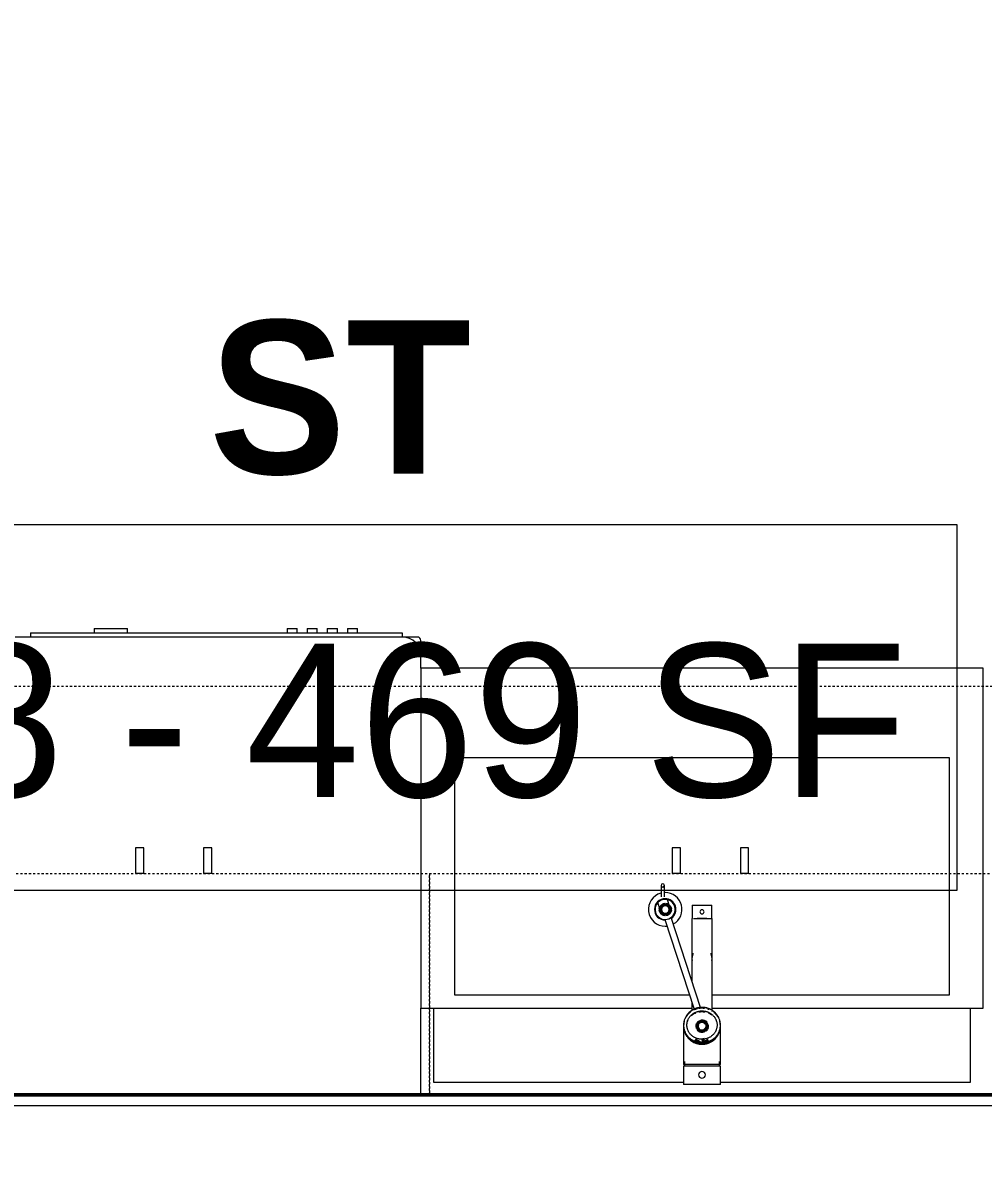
# Model space of a CAD drawing. Header units: inches. Extents: x -4266 to -1814, y 9706 to 12441.
# Drawn here: x -3051.8 to -2995.4, y 11913.5 to 11980.5 of the extents above; entities that cross this region are included whole.
import ezdxf

# ---------------------------------------------------------------- set-up
doc = ezdxf.new("R2010")
doc.units = ezdxf.units.IN
doc.header["$MEASUREMENT"] = 0
doc.linetypes.add('Dash', pattern=[0.25, 0.125, -0.125])
for name, color, linetype, lineweight in [('A-ANNO-DIMS', 211, 'Continuous', 9), ('A-ANNO-DIMS-96', 211, 'Continuous', 9), ('A-AREA-IDEN', 2, 'Continuous', 9), ('A-GENM-2', 7, 'Continuous', 9), ('A-GENM-3', 250, 'Continuous', 50), ('A-WALL-3', 250, 'Continuous', 50), ('A-WALL-4', 10, 'Continuous', 13), ('P-SANR-FIXT-2', 7, 'Continuous', 9), ('Q-CASE-2', 7, 'Continuous', 9), ('Q-CASE-4', 7, 'Dash', 9), ('Q-CASE-HDLN-1', 7, 'Dash', 9), ('Q-SPCQ-2', 7, 'Continuous', 9)]:
    doc.layers.add(name, color=color, linetype=linetype, lineweight=lineweight)
doc.styles.add('Century Gothic', font='ufonts.com_century-gothic.ttf', dxfattribs={"height": 9})
doc.styles.add('Century Gothic_B', font='GOTHICB.TTF', dxfattribs={"height": 9})
doc.dimstyles.new('OD__1_16__Tol__', dxfattribs={"dimscale": 12, "dimtxt": 9.397514, "dimasz": 1, "dimexe": 0.75, "dimexo": 0.5, "dimgap": 0.125, "dimtad": 1, "dimdec": 4, "dimrnd": 0.0625, "dimzin": 3, "dimdsep": 46, "dimlunit": 4, "dimtxsty": 'Century Gothic', "dimblk1": 'OBLIQUE', "dimblk2": 'OBLIQUE', "dimsah": 1, "dimcen": 0.09, "dimdle": 0.75, "dimazin": 0, "dimtfac": 1, "dimtdec": 4, "dimtix": 1, "dimtmove": 0, "dimatfit": 3, "dimfxl": 1, "dimtvp": 1, "dimtfill": 1, "dimfrac": 2, "dimtolj": 1, "dimtzin": 0, "dimarcsym": 2})

# ---------------------------------------------------------------- blocks, each defined once
blk = doc.blocks.new('DIMBLOCK18-FLOOR PLAN - 1ST FLOOR')
at = {"layer": 'A-ANNO-DIMS-96', "lineweight": 50}
for p, q in [((-4038.484, 12087.189), (-4044.484, 12093.189)), ((-4038.484, 12087.189), (-4032.484, 12081.189)), ((-4038.484, 11782.989), (-4044.484, 11788.989)), ((-4038.484, 11782.989), (-4032.484, 11776.989))]:
    blk.add_line(p, q, dxfattribs=at)
at = {"layer": 'A-ANNO-DIMS-96'}
for p, q in [((-2526.324, 12087.189), (-4047.484, 12087.189)), ((-4038.484, 11782.989), (-4038.484, 12087.189)), ((-4038.484, 12087.189), (-2526.324, 12087.189)), ((-3753.324, 11782.989), (-4047.484, 11782.989)), ((-4038.484, 11782.989), (-3753.324, 11782.989))]:
    blk.add_line(p, q, dxfattribs=at)
at = {"layer": 'A-ANNO-DIMS-96', "color": 0, "char_height": 9, "attachment_point": 1, "rotation": 90, "line_spacing_factor": 0.984502, "style": 'Century Gothic', "bg_fill": 3, "box_fill_scale": 1.25, "bg_fill_color": 256, "bg_fill_true_color": 13158600, "bg_fill_transparency": 0}
for s, insert, width in [('25\' - 4 3/16"', (-4051.52, 11900.856), 82.16113), ('304.2', (-4033.753, 11919.352), 37.76906)]:
    blk.add_mtext(s, dxfattribs=dict(at, insert=insert, width=width))
blk = doc.blocks.new('_Oblique')
at = {"color": 0, "linetype": 'ByBlock', "lineweight": -2}
blk.add_line((-0.5, -0.5), (0.5, 0.5), dxfattribs=at)

msp = doc.modelspace()

# ---------------------------------------------------------------- dimensions: what is measured, and where the dimension line sits
at = {"layer": 'A-ANNO-DIMS'}
dim = msp.add_linear_dim(base=(-4038.48434, 12087.1894), p1=(-3747.32374, 11782.9894), p2=(-2520.32374, 12087.1894), angle=90, dimstyle='OD__1_16__Tol__', override={"dimpost": '<>\\X', "dimfxl": 1264.146605}, dxfattribs=at)
dim.commit()
dim.dimension.update_dxf_attribs({"geometry": 'DIMBLOCK18-FLOOR PLAN - 1ST FLOOR', "text_midpoint": (-4038.48434, 11935.0894)})

# ---------------------------------------------------------------- next in the draw order: linework, layer by layer
at = {"layer": 'A-AREA-IDEN', "flags": 128}
msp.add_lwpolyline([(-3072.45167, 11951.10425), (-2996.94615, 11951.10425), (-2996.94615, 11929.60819), (-3072.45167, 11929.60819)], close=True, dxfattribs=at)
at = {"layer": 'A-GENM-2'}
for p, q in [((-3014.29529, 11929.91477), (-3014.29529, 11929.24963)), ((-3014.09844, 11929.24963), (-3014.09844, 11929.91477)), ((-3014.35724, 11928.4854), (-3014.48952, 11928.90455)), ((-3013.94048, 11929.08165), (-3013.80709, 11928.65903)), ((-3012.4682, 11928.75766), (-3012.4682, 11927.97026)), ((-3012.4682, 11928.75766), (-3011.32647, 11928.75766)), ((-3011.32647, 11927.97026), (-3011.32647, 11928.75766)), ((-3014.30533, 11928.50178), (-3014.35724, 11928.4854)), ((-3014.07257, 11927.91416), (-3012.35938, 11922.64152)), ((-3011.97841, 11922.74305), (-3013.69881, 11928.03791)), ((-3012.48788, 11927.97026), (-3012.48788, 11924.30282)), ((-3012.48788, 11927.97026), (-3012.46776, 11927.97026)), ((-3012.39415, 11927.97026), (-3012.31492, 11927.97026)), ((-3012.30229, 11927.97026), (-3012.19261, 11927.97026)), ((-3012.18331, 11927.97026), (-3012.05018, 11927.97026)), ((-3012.05042, 11927.97026), (-3012.18277, 11927.97026)), ((-3012.0452, 11927.97026), (-3011.74947, 11927.97026)), ((-3011.74958, 11927.97026), (-3012.04508, 11927.97026)), ((-3011.74449, 11927.97026), (-3011.61136, 11927.97026)), ((-3011.6119, 11927.97026), (-3011.74425, 11927.97026)), ((-3011.60206, 11927.97026), (-3011.49238, 11927.97026)), ((-3011.47975, 11927.97026), (-3011.40052, 11927.97026)), ((-3011.3859, 11927.97026), (-3011.30678, 11927.97026)), ((-3011.30678, 11922.57091), (-3011.30678, 11927.97026)), ((-3012.48788, 11926.56298), (-3012.48788, 11925.64585)), ((-3011.30678, 11925.64585), (-3011.30678, 11926.56298)), ((-3012.48788, 11923.03702), (-3012.48788, 11922.57091)), ((-3011.27852, 11922.51548), (-3011.31446, 11922.53828)), ((-3012.98001, 11921.67104), (-3012.98001, 11919.40727)), ((-3010.81466, 11919.40727), (-3010.81466, 11921.67104)), ((-3011.89733, 11920.83884), (-3011.93297, 11920.83952)), ((-3010.81466, 11919.40727), (-3012.98001, 11919.40727)), ((-3012.98001, 11919.32911), (-3012.98001, 11918.22616)), ((-3012.98001, 11919.32911), (-3010.81466, 11919.32911)), ((-3012.92096, 11919.56961), (-3012.92096, 11919.32911)), ((-3010.87371, 11919.32911), (-3010.87371, 11919.56961)), ((-3010.81466, 11918.22616), (-3010.81466, 11919.32911)), ((-3010.81466, 11918.22616), (-3012.98001, 11918.22616))]:
    msp.add_line(p, q, dxfattribs=at)
at = {"layer": 'A-GENM-2', "flags": 128}
for points in [[(-3011.89733, 11922.74148), (-3011.94042, 11922.74067), (-3011.98343, 11922.73822), (-3012.02631, 11922.73415), (-3012.06899, 11922.72847), (-3012.1114, 11922.72117), (-3012.15348, 11922.71227), (-3012.19516, 11922.70179), (-3012.23638, 11922.68974), (-3012.27706, 11922.67613), (-3012.31715, 11922.66099), (-3012.35659, 11922.64433), (-3012.39531, 11922.6262), (-3012.43325, 11922.6066), (-3012.47034, 11922.58557), (-3012.50654, 11922.56315), (-3012.54178, 11922.53936), (-3012.57601, 11922.51425), (-3012.60916, 11922.48784), (-3012.6412, 11922.46019), (-3012.67205, 11922.43133), (-3012.70168, 11922.4013), (-3012.73003, 11922.37016), (-3012.75706, 11922.33796), (-3012.78273, 11922.30473), (-3012.80698, 11922.27054), (-3012.82978, 11922.23544), (-3012.85109, 11922.19949), (-3012.87087, 11922.16274), (-3012.88909, 11922.12525), (-3012.90573, 11922.08708), (-3012.92074, 11922.04829), (-3012.9341, 11922.00895), (-3012.94579, 11921.96913), (-3012.9558, 11921.92888), (-3012.96409, 11921.88827), (-3012.97066, 11921.84737), (-3012.9755, 11921.80624), (-3012.9786, 11921.76496), (-3012.97995, 11921.7236), (-3012.98001, 11921.71243)], [(-3012.78316, 11921.71243), (-3012.78246, 11921.74548), (-3012.78036, 11921.77848), (-3012.77687, 11921.81138), (-3012.77199, 11921.84413), (-3012.76573, 11921.87668), (-3012.75809, 11921.90898), (-3012.74909, 11921.94097), (-3012.73874, 11921.97262), (-3012.72705, 11922.00386), (-3012.71404, 11922.03465), (-3012.69973, 11922.06495), (-3012.68414, 11922.0947), (-3012.66729, 11922.12386), (-3012.64922, 11922.15237), (-3012.62993, 11922.1802), (-3012.60947, 11922.2073), (-3012.58786, 11922.23363), (-3012.56514, 11922.25913), (-3012.54134, 11922.28378), (-3012.5165, 11922.30752), (-3012.49065, 11922.33033), (-3012.46384, 11922.35215), (-3012.4361, 11922.37296), (-3012.40749, 11922.39272), (-3012.37805, 11922.41139), (-3012.34782, 11922.42895), (-3012.31685, 11922.44535), (-3012.2852, 11922.46059), (-3012.2529, 11922.47462), (-3012.22003, 11922.48743), (-3012.18662, 11922.49899), (-3012.15273, 11922.50928), (-3012.11843, 11922.51828), (-3012.08376, 11922.52599), (-3012.04878, 11922.53237), (-3012.01355, 11922.53743), (-3011.97814, 11922.54116), (-3011.94258, 11922.54354), (-3011.90696, 11922.54458), (-3011.89733, 11922.54463)], [(-3011.89733, 11922.75372), (-3011.94063, 11922.75286), (-3011.98386, 11922.75026), (-3012.02694, 11922.74594), (-3012.06982, 11922.73989), (-3012.11243, 11922.73214), (-3012.15469, 11922.72269), (-3012.19654, 11922.71156), (-3012.23791, 11922.69876), (-3012.27873, 11922.68432), (-3012.31895, 11922.66826), (-3012.35849, 11922.6506), (-3012.39729, 11922.63137), (-3012.43529, 11922.61061), (-3012.47244, 11922.58835), (-3012.50866, 11922.56462), (-3012.54046, 11922.54191)], [(-3011.89733, 11922.75372), (-3011.94063, 11922.75286), (-3011.98386, 11922.75026), (-3012.02694, 11922.74594), (-3012.06982, 11922.73989), (-3012.11243, 11922.73214), (-3012.15469, 11922.72269), (-3012.19654, 11922.71156), (-3012.23791, 11922.69876), (-3012.27873, 11922.68432), (-3012.31895, 11922.66826), (-3012.35849, 11922.6506), (-3012.39729, 11922.63137), (-3012.43529, 11922.61061), (-3012.47244, 11922.58835), (-3012.50866, 11922.56462)], [(-3011.89733, 11922.75372), (-3011.94063, 11922.75286), (-3011.98386, 11922.75026), (-3012.02694, 11922.74594), (-3012.06982, 11922.73989), (-3012.11243, 11922.73214), (-3012.15469, 11922.72269), (-3012.19654, 11922.71156), (-3012.23791, 11922.69876), (-3012.27873, 11922.68432), (-3012.31895, 11922.66826), (-3012.35849, 11922.6506), (-3012.39729, 11922.63137), (-3012.43529, 11922.61061), (-3012.47244, 11922.58835), (-3012.50866, 11922.56462)], [(-3011.89733, 11922.75372), (-3011.94063, 11922.75286), (-3011.98386, 11922.75026), (-3012.02694, 11922.74594), (-3012.06982, 11922.73989), (-3012.11243, 11922.73214), (-3012.15469, 11922.72269), (-3012.19654, 11922.71156), (-3012.23791, 11922.69876), (-3012.27873, 11922.68432), (-3012.31895, 11922.66826), (-3012.35849, 11922.6506), (-3012.39729, 11922.63137), (-3012.43529, 11922.61061), (-3012.47244, 11922.58835), (-3012.50866, 11922.56462)], [(-3011.89733, 11922.75372), (-3011.94063, 11922.75286), (-3011.98386, 11922.75026), (-3012.02694, 11922.74594), (-3012.06982, 11922.73989), (-3012.11243, 11922.73214), (-3012.15469, 11922.72269), (-3012.19654, 11922.71156), (-3012.23791, 11922.69876), (-3012.27873, 11922.68432), (-3012.31895, 11922.66826), (-3012.35849, 11922.6506), (-3012.39729, 11922.63137), (-3012.43529, 11922.61061), (-3012.47244, 11922.58835), (-3012.50866, 11922.56462)], [(-3011.89733, 11922.75372), (-3011.94063, 11922.75286), (-3011.98386, 11922.75026), (-3012.02694, 11922.74594), (-3012.06982, 11922.73989), (-3012.11243, 11922.73214), (-3012.15469, 11922.72269), (-3012.19654, 11922.71156), (-3012.23791, 11922.69876), (-3012.27873, 11922.68432), (-3012.31895, 11922.66826), (-3012.35849, 11922.6506), (-3012.39729, 11922.63137), (-3012.43529, 11922.61061), (-3012.47244, 11922.58835), (-3012.50866, 11922.56462)], [(-3012.15348, 11922.67089), (-3012.19516, 11922.66041), (-3012.23638, 11922.64835), (-3012.27706, 11922.63474), (-3012.31715, 11922.6196), (-3012.35659, 11922.60295), (-3012.39531, 11922.58481)], [(-3011.89733, 11922.7001), (-3011.94042, 11922.69928), (-3011.98343, 11922.69684), (-3012.02631, 11922.69277), (-3012.06899, 11922.68709), (-3012.1114, 11922.67979)], [(-3010.91286, 11922.1216), (-3010.93166, 11922.16061), (-3010.95201, 11922.19883), (-3010.97387, 11922.23621), (-3010.99721, 11922.27269), (-3011.02199, 11922.3082), (-3011.04817, 11922.3427), (-3011.07571, 11922.37612), (-3011.10456, 11922.40841), (-3011.13468, 11922.43952), (-3011.16603, 11922.4694), (-3011.19854, 11922.49801), (-3011.23216, 11922.52529), (-3011.26686, 11922.55121), (-3011.30256, 11922.57572), (-3011.33921, 11922.59878), (-3011.37676, 11922.62036), (-3011.41514, 11922.64041), (-3011.45429, 11922.65892), (-3011.49415, 11922.67585), (-3011.53465, 11922.69117), (-3011.57573, 11922.70486), (-3011.61733, 11922.71689), (-3011.65938, 11922.72725), (-3011.70181, 11922.73592), (-3011.74455, 11922.74289), (-3011.78753, 11922.74814), (-3011.83069, 11922.75167), (-3011.87396, 11922.75347), (-3011.89733, 11922.75372)], [(-3011.26686, 11922.55121), (-3011.30256, 11922.57572), (-3011.33921, 11922.59878), (-3011.37676, 11922.62036), (-3011.41514, 11922.64041), (-3011.45429, 11922.65892), (-3011.49415, 11922.67585), (-3011.53465, 11922.69117), (-3011.57573, 11922.70486), (-3011.61733, 11922.71689), (-3011.65938, 11922.72725), (-3011.70181, 11922.73592), (-3011.74455, 11922.74289), (-3011.78753, 11922.74814), (-3011.83069, 11922.75167), (-3011.87396, 11922.75347), (-3011.89733, 11922.75372)], [(-3011.26686, 11922.55121), (-3011.30256, 11922.57572), (-3011.33921, 11922.59878), (-3011.37676, 11922.62036), (-3011.41514, 11922.64041), (-3011.45429, 11922.65892), (-3011.49415, 11922.67585), (-3011.53465, 11922.69117), (-3011.57573, 11922.70486), (-3011.61733, 11922.71689), (-3011.65938, 11922.72725), (-3011.70181, 11922.73592), (-3011.74455, 11922.74289), (-3011.78753, 11922.74814), (-3011.83069, 11922.75167), (-3011.87396, 11922.75347), (-3011.89733, 11922.75372)], [(-3011.26686, 11922.55121), (-3011.30256, 11922.57572), (-3011.33921, 11922.59878), (-3011.37676, 11922.62036), (-3011.41514, 11922.64041), (-3011.45429, 11922.65892), (-3011.49415, 11922.67585), (-3011.53465, 11922.69117), (-3011.57573, 11922.70486), (-3011.61733, 11922.71689), (-3011.65938, 11922.72725), (-3011.70181, 11922.73592), (-3011.74455, 11922.74289), (-3011.78753, 11922.74814), (-3011.83069, 11922.75167), (-3011.87396, 11922.75347), (-3011.89733, 11922.75372)], [(-3011.26686, 11922.55121), (-3011.30256, 11922.57572), (-3011.33921, 11922.59878), (-3011.37676, 11922.62036), (-3011.41514, 11922.64041), (-3011.45429, 11922.65892), (-3011.49415, 11922.67585), (-3011.53465, 11922.69117), (-3011.57573, 11922.70486), (-3011.61733, 11922.71689), (-3011.65938, 11922.72725), (-3011.70181, 11922.73592), (-3011.74455, 11922.74289), (-3011.78753, 11922.74814), (-3011.83069, 11922.75167), (-3011.87396, 11922.75347), (-3011.89733, 11922.75372)], [(-3011.26686, 11922.55121), (-3011.30256, 11922.57572), (-3011.33921, 11922.59878), (-3011.37676, 11922.62036), (-3011.41514, 11922.64041), (-3011.45429, 11922.65892), (-3011.49415, 11922.67585), (-3011.53465, 11922.69117), (-3011.57573, 11922.70486), (-3011.61733, 11922.71689), (-3011.65938, 11922.72725), (-3011.70181, 11922.73592), (-3011.74455, 11922.74289), (-3011.78753, 11922.74814), (-3011.83069, 11922.75167), (-3011.87396, 11922.75347), (-3011.89733, 11922.75372)], [(-3010.81466, 11921.71243), (-3010.81553, 11921.7538), (-3010.81816, 11921.79511), (-3010.82253, 11921.83629), (-3010.82863, 11921.87725), (-3010.83646, 11921.91795), (-3010.84601, 11921.9583), (-3010.85725, 11921.99825), (-3010.87016, 11922.03773), (-3010.88473, 11922.07667), (-3010.90093, 11922.11501), (-3010.91872, 11922.15269), (-3010.93809, 11922.18965), (-3010.95899, 11922.22582), (-3010.98139, 11922.26116), (-3011.00525, 11922.2956), (-3011.03054, 11922.32909), (-3011.05721, 11922.36157), (-3011.08521, 11922.39301), (-3011.1145, 11922.42334), (-3011.14503, 11922.45251), (-3011.17675, 11922.4805), (-3011.2096, 11922.50725), (-3011.24355, 11922.53271), (-3011.27852, 11922.55686), (-3011.31446, 11922.57966), (-3011.35132, 11922.60106), (-3011.38904, 11922.62105), (-3011.42755, 11922.63958), (-3011.4668, 11922.65664), (-3011.50672, 11922.67219), (-3011.54726, 11922.68621), (-3011.58833, 11922.69869), (-3011.62989, 11922.7096), (-3011.67187, 11922.71893), (-3011.7142, 11922.72666), (-3011.75682, 11922.73278), (-3011.79965, 11922.73728), (-3011.84263, 11922.74017), (-3011.8857, 11922.74142), (-3011.89733, 11922.74148)], [(-3011.75682, 11922.6914), (-3011.79965, 11922.6959), (-3011.84263, 11922.69878), (-3011.8857, 11922.70004), (-3011.89733, 11922.7001)], [(-3011.89733, 11922.54463), (-3011.8617, 11922.54396), (-3011.82612, 11922.54194), (-3011.79066, 11922.53857), (-3011.75537, 11922.53387), (-3011.72032, 11922.52784), (-3011.68556, 11922.52049), (-3011.65115, 11922.51184), (-3011.61715, 11922.50189), (-3011.58361, 11922.49067), (-3011.55058, 11922.4782), (-3011.51813, 11922.4645), (-3011.4863, 11922.44958), (-3011.45514, 11922.43349), (-3011.4247, 11922.41624), (-3011.39504, 11922.39787), (-3011.3662, 11922.3784), (-3011.33823, 11922.35787), (-3011.31116, 11922.33632), (-3011.28505, 11922.31377), (-3011.25993, 11922.29028), (-3011.23585, 11922.26587), (-3011.21283, 11922.24059), (-3011.19092, 11922.21449), (-3011.17014, 11922.18759), (-3011.15054, 11922.15995), (-3011.13213, 11922.13162), (-3011.11495, 11922.10263), (-3011.09902, 11922.07303), (-3011.08436, 11922.04288), (-3011.071, 11922.01222), (-3011.05896, 11921.98109), (-3011.04824, 11921.94955), (-3011.03887, 11921.91765), (-3011.03087, 11921.88543), (-3011.02423, 11921.85294), (-3011.01898, 11921.82024), (-3011.01511, 11921.78737), (-3011.01263, 11921.75439), (-3011.01156, 11921.72135), (-3011.01151, 11921.71243)], [(-3011.50106, 11922.6286), (-3011.50672, 11922.63081), (-3011.54726, 11922.64483)], [(-3010.91286, 11922.1216), (-3010.93166, 11922.16061), (-3010.95201, 11922.19883), (-3010.97387, 11922.23621), (-3010.99721, 11922.27269), (-3011.02199, 11922.3082), (-3011.04817, 11922.3427), (-3011.07571, 11922.37612), (-3011.10456, 11922.40841), (-3011.13468, 11922.43952), (-3011.16603, 11922.4694), (-3011.19854, 11922.49801), (-3011.23216, 11922.52529), (-3011.25441, 11922.54191)], [(-3010.91286, 11922.1216), (-3010.93166, 11922.16061), (-3010.95201, 11922.19883), (-3010.97387, 11922.23621), (-3010.99721, 11922.27269), (-3011.02199, 11922.3082), (-3011.04817, 11922.3427), (-3011.07571, 11922.37612), (-3011.10456, 11922.40841), (-3011.13468, 11922.43952), (-3011.16603, 11922.4694), (-3011.19854, 11922.49801), (-3011.23216, 11922.52529), (-3011.25441, 11922.54191)], [(-3010.91286, 11922.1216), (-3010.93166, 11922.16061), (-3010.95201, 11922.19883), (-3010.97387, 11922.23621), (-3010.99721, 11922.27269), (-3011.02199, 11922.3082), (-3011.04817, 11922.3427), (-3011.07571, 11922.37612), (-3011.10456, 11922.40841), (-3011.13468, 11922.43952), (-3011.16603, 11922.4694), (-3011.19854, 11922.49801), (-3011.23216, 11922.52529), (-3011.25441, 11922.54191)], [(-3010.91286, 11922.1216), (-3010.93166, 11922.16061), (-3010.95201, 11922.19883), (-3010.97387, 11922.23621), (-3010.99721, 11922.27269), (-3011.02199, 11922.3082), (-3011.04817, 11922.3427), (-3011.07571, 11922.37612), (-3011.10456, 11922.40841), (-3011.13468, 11922.43952), (-3011.16603, 11922.4694), (-3011.19854, 11922.49801), (-3011.23216, 11922.52529), (-3011.25441, 11922.54191)], [(-3010.91286, 11922.1216), (-3010.93166, 11922.16061), (-3010.95201, 11922.19883), (-3010.97387, 11922.23621), (-3010.99721, 11922.27269), (-3011.02199, 11922.3082), (-3011.04817, 11922.3427), (-3011.07571, 11922.37612), (-3011.10456, 11922.40841), (-3011.13468, 11922.43952), (-3011.16603, 11922.4694), (-3011.19854, 11922.49801), (-3011.23216, 11922.52529), (-3011.25441, 11922.54191)], [(-3012.9341, 11921.96757), (-3012.94579, 11921.92774), (-3012.9558, 11921.88749), (-3012.96409, 11921.84688), (-3012.97066, 11921.80598), (-3012.9755, 11921.76486), (-3012.9786, 11921.72358), (-3012.97995, 11921.68222), (-3012.98001, 11921.67104)], [(-3012.93456, 11921.98146), (-3012.94614, 11921.93974), (-3012.95605, 11921.89758), (-3012.96426, 11921.85506), (-3012.97076, 11921.81225), (-3012.97555, 11921.76921), (-3012.97861, 11921.72602), (-3012.97995, 11921.68273), (-3012.97955, 11921.63943), (-3012.97742, 11921.59618), (-3012.97356, 11921.55305), (-3012.96798, 11921.5101), (-3012.96069, 11921.46742), (-3012.9517, 11921.42506), (-3012.94102, 11921.38309)], [(-3012.93456, 11921.98146), (-3012.94614, 11921.93974), (-3012.95605, 11921.89758), (-3012.96426, 11921.85506), (-3012.97076, 11921.81225), (-3012.97555, 11921.76921), (-3012.97861, 11921.72602), (-3012.97995, 11921.68273), (-3012.97955, 11921.63943), (-3012.97742, 11921.59618), (-3012.97356, 11921.55305), (-3012.96798, 11921.5101), (-3012.96069, 11921.46742), (-3012.9517, 11921.42506), (-3012.94102, 11921.38309)], [(-3012.93456, 11921.98146), (-3012.94614, 11921.93974), (-3012.95605, 11921.89758), (-3012.96426, 11921.85506), (-3012.97076, 11921.81225), (-3012.97555, 11921.76921), (-3012.97861, 11921.72602), (-3012.97995, 11921.68273), (-3012.97955, 11921.63943), (-3012.97742, 11921.59618), (-3012.97356, 11921.55305), (-3012.96798, 11921.5101), (-3012.96069, 11921.46742), (-3012.9517, 11921.42506), (-3012.94102, 11921.38309)], [(-3012.93456, 11921.98146), (-3012.94614, 11921.93974), (-3012.95605, 11921.89758), (-3012.96426, 11921.85506), (-3012.97076, 11921.81225), (-3012.97555, 11921.76921), (-3012.97861, 11921.72602), (-3012.97995, 11921.68273), (-3012.97955, 11921.63943), (-3012.97742, 11921.59618), (-3012.97356, 11921.55305), (-3012.96798, 11921.5101), (-3012.96069, 11921.46742), (-3012.9517, 11921.42506), (-3012.94102, 11921.38309)], [(-3012.93456, 11921.98146), (-3012.94614, 11921.93974), (-3012.95605, 11921.89758), (-3012.96426, 11921.85506), (-3012.97076, 11921.81225), (-3012.97555, 11921.76921), (-3012.97861, 11921.72602), (-3012.97995, 11921.68273), (-3012.97955, 11921.63943), (-3012.97742, 11921.59618), (-3012.97356, 11921.55305), (-3012.96798, 11921.5101), (-3012.96069, 11921.46742), (-3012.9517, 11921.42506), (-3012.94102, 11921.38309)], [(-3012.93456, 11921.98146), (-3012.94614, 11921.93974), (-3012.95605, 11921.89758), (-3012.96426, 11921.85506), (-3012.97076, 11921.81225), (-3012.97555, 11921.76921), (-3012.97861, 11921.72602), (-3012.97995, 11921.68273), (-3012.97955, 11921.63943), (-3012.97742, 11921.59618), (-3012.97356, 11921.55305), (-3012.96798, 11921.5101), (-3012.96069, 11921.46742), (-3012.9517, 11921.42506), (-3012.94102, 11921.38309)], [(-3012.57811, 11922.51291), (-3012.61123, 11922.48501), (-3012.64321, 11922.45581), (-3012.674, 11922.42535), (-3012.70354, 11922.39369), (-3012.7318, 11922.36087), (-3012.75871, 11922.32695), (-3012.78425, 11922.29198), (-3012.80838, 11922.25602), (-3012.83104, 11922.21912), (-3012.85221, 11922.18134), (-3012.87185, 11922.14275)], [(-3012.57811, 11922.51291), (-3012.61123, 11922.48501), (-3012.64321, 11922.45581), (-3012.674, 11922.42535), (-3012.70354, 11922.39369), (-3012.7318, 11922.36087), (-3012.75871, 11922.32695), (-3012.78425, 11922.29198), (-3012.80838, 11922.25602), (-3012.83104, 11922.21912), (-3012.85221, 11922.18134), (-3012.87185, 11922.14275)], [(-3012.57811, 11922.51291), (-3012.61123, 11922.48501), (-3012.64321, 11922.45581), (-3012.674, 11922.42535), (-3012.70354, 11922.39369), (-3012.7318, 11922.36087), (-3012.75871, 11922.32695), (-3012.78425, 11922.29198), (-3012.80838, 11922.25602), (-3012.83104, 11922.21912), (-3012.85221, 11922.18134), (-3012.87185, 11922.14275)], [(-3012.57811, 11922.51291), (-3012.61123, 11922.48501), (-3012.64321, 11922.45581), (-3012.674, 11922.42535), (-3012.70354, 11922.39369), (-3012.7318, 11922.36087), (-3012.75871, 11922.32695), (-3012.78425, 11922.29198), (-3012.80838, 11922.25602), (-3012.83104, 11922.21912), (-3012.85221, 11922.18134), (-3012.87185, 11922.14275)], [(-3012.57811, 11922.51291), (-3012.61123, 11922.48501), (-3012.64321, 11922.45581), (-3012.674, 11922.42535), (-3012.70354, 11922.39369), (-3012.7318, 11922.36087), (-3012.75871, 11922.32695), (-3012.78425, 11922.29198), (-3012.80838, 11922.25602), (-3012.83104, 11922.21912), (-3012.85221, 11922.18134), (-3012.87185, 11922.14275)], [(-3012.57811, 11922.51291), (-3012.61123, 11922.48501), (-3012.64321, 11922.45581), (-3012.674, 11922.42535), (-3012.70354, 11922.39369), (-3012.7318, 11922.36087), (-3012.75871, 11922.32695), (-3012.78425, 11922.29198), (-3012.80838, 11922.25602), (-3012.83104, 11922.21912), (-3012.85221, 11922.18134), (-3012.87185, 11922.14275)], [(-3012.73874, 11921.93123), (-3012.72705, 11921.96248), (-3012.71404, 11921.99327)], [(-3012.57601, 11922.47286), (-3012.60916, 11922.44646), (-3012.6412, 11922.41881), (-3012.67205, 11922.38994)], [(-3012.49065, 11922.28895), (-3012.46384, 11922.31077), (-3012.4361, 11922.33158), (-3012.40749, 11922.35134), (-3012.37805, 11922.37001), (-3012.34782, 11922.38756), (-3012.31685, 11922.40397), (-3012.2852, 11922.41921), (-3012.2529, 11922.43324)], [(-3012.08376, 11922.4846), (-3012.04878, 11922.49099), (-3012.01355, 11922.49605), (-3011.97814, 11922.49978), (-3011.94258, 11922.50216), (-3011.90696, 11922.5032), (-3011.89733, 11922.50325)], [(-3011.89733, 11922.50325), (-3011.8617, 11922.50257), (-3011.82612, 11922.50055), (-3011.79066, 11922.49719), (-3011.75537, 11922.49249), (-3011.72032, 11922.48646)], [(-3011.51813, 11922.42311), (-3011.4863, 11922.4082), (-3011.45514, 11922.39211), (-3011.4247, 11922.37486), (-3011.39504, 11922.35648), (-3011.3662, 11922.33702), (-3011.33823, 11922.31649), (-3011.31116, 11922.29493)], [(-3010.95899, 11922.18444), (-3010.98139, 11922.21977), (-3011.00525, 11922.25421), (-3011.03054, 11922.2877), (-3011.05721, 11922.32019), (-3011.08521, 11922.35162), (-3011.1145, 11922.38195), (-3011.14503, 11922.41113), (-3011.17675, 11922.43912)], [(-3011.08436, 11922.0015), (-3011.071, 11921.97084), (-3011.05896, 11921.93971)], [(-3010.81466, 11921.67104), (-3010.81553, 11921.71242), (-3010.81816, 11921.75373), (-3010.82253, 11921.7949), (-3010.82863, 11921.83587), (-3010.83646, 11921.87656), (-3010.84601, 11921.91692), (-3010.85725, 11921.95687), (-3010.87016, 11921.99634)], [(-3010.84853, 11921.40235), (-3010.83862, 11921.44451), (-3010.83041, 11921.48703), (-3010.8239, 11921.52984), (-3010.81912, 11921.57288), (-3010.81605, 11921.61607), (-3010.81472, 11921.65936), (-3010.81512, 11921.70266), (-3010.81725, 11921.74591), (-3010.82111, 11921.78904), (-3010.82669, 11921.83199), (-3010.83398, 11921.87467), (-3010.84297, 11921.91703), (-3010.85365, 11921.959), (-3010.866, 11922.0005)], [(-3010.84853, 11921.40235), (-3010.83862, 11921.44451), (-3010.83041, 11921.48703), (-3010.8239, 11921.52984), (-3010.81912, 11921.57288), (-3010.81605, 11921.61607), (-3010.81472, 11921.65936), (-3010.81512, 11921.70266), (-3010.81725, 11921.74591), (-3010.82111, 11921.78904), (-3010.82669, 11921.83199), (-3010.83398, 11921.87467), (-3010.84297, 11921.91703), (-3010.85365, 11921.959), (-3010.866, 11922.0005)], [(-3010.84853, 11921.40235), (-3010.83862, 11921.44451), (-3010.83041, 11921.48703), (-3010.8239, 11921.52984), (-3010.81912, 11921.57288), (-3010.81605, 11921.61607), (-3010.81472, 11921.65936), (-3010.81512, 11921.70266), (-3010.81725, 11921.74591), (-3010.82111, 11921.78904), (-3010.82669, 11921.83199), (-3010.83398, 11921.87467), (-3010.84297, 11921.91703), (-3010.85365, 11921.959), (-3010.866, 11922.0005)], [(-3010.84853, 11921.40235), (-3010.83862, 11921.44451), (-3010.83041, 11921.48703), (-3010.8239, 11921.52984), (-3010.81912, 11921.57288), (-3010.81605, 11921.61607), (-3010.81472, 11921.65936), (-3010.81512, 11921.70266), (-3010.81725, 11921.74591), (-3010.82111, 11921.78904), (-3010.82669, 11921.83199), (-3010.83398, 11921.87467), (-3010.84297, 11921.91703), (-3010.85365, 11921.959), (-3010.866, 11922.0005)], [(-3010.84853, 11921.40235), (-3010.83862, 11921.44451), (-3010.83041, 11921.48703), (-3010.8239, 11921.52984), (-3010.81912, 11921.57288), (-3010.81605, 11921.61607), (-3010.81472, 11921.65936), (-3010.81512, 11921.70266), (-3010.81725, 11921.74591), (-3010.82111, 11921.78904), (-3010.82669, 11921.83199), (-3010.83398, 11921.87467), (-3010.84297, 11921.91703), (-3010.85365, 11921.959), (-3010.866, 11922.0005)], [(-3010.84853, 11921.40235), (-3010.83862, 11921.44451), (-3010.83041, 11921.48703), (-3010.8239, 11921.52984), (-3010.81912, 11921.57288), (-3010.81605, 11921.61607), (-3010.81472, 11921.65936), (-3010.81512, 11921.70266), (-3010.81725, 11921.74591), (-3010.82111, 11921.78904), (-3010.82669, 11921.83199), (-3010.83398, 11921.87467), (-3010.84297, 11921.91703), (-3010.85365, 11921.959), (-3010.866, 11922.0005)], [(-3012.98001, 11921.71243), (-3012.97914, 11921.67105), (-3012.97651, 11921.62974), (-3012.97214, 11921.58857), (-3012.96604, 11921.5476), (-3012.9582, 11921.50691), (-3012.94866, 11921.46655), (-3012.93742, 11921.4266), (-3012.92451, 11921.38713), (-3012.90994, 11921.34819), (-3012.89374, 11921.30985), (-3012.87595, 11921.27217), (-3012.85658, 11921.23521), (-3012.83568, 11921.19903), (-3012.81328, 11921.1637), (-3012.78941, 11921.12926), (-3012.76413, 11921.09577), (-3012.73746, 11921.06328), (-3012.70946, 11921.03185), (-3012.68017, 11921.00152), (-3012.64964, 11920.97234), (-3012.61792, 11920.94436), (-3012.58506, 11920.91761), (-3012.55112, 11920.89214), (-3012.51615, 11920.86799), (-3012.48021, 11920.8452), (-3012.44335, 11920.82379), (-3012.40563, 11920.8038), (-3012.36712, 11920.78527), (-3012.32787, 11920.76822), (-3012.28794, 11920.75266), (-3012.24741, 11920.73864), (-3012.20633, 11920.72616), (-3012.16477, 11920.71525), (-3012.1228, 11920.70593), (-3012.08047, 11920.6982), (-3012.03785, 11920.69208), (-3011.99502, 11920.68757), (-3011.95203, 11920.68469), (-3011.90896, 11920.68343), (-3011.89733, 11920.68337)], [(-3012.98001, 11921.67104), (-3012.97914, 11921.62967), (-3012.97651, 11921.58836), (-3012.97214, 11921.54719), (-3012.96604, 11921.50622), (-3012.9582, 11921.46553), (-3012.94866, 11921.42517), (-3012.93742, 11921.38522), (-3012.92451, 11921.34575), (-3012.90994, 11921.3068), (-3012.89374, 11921.26846), (-3012.87595, 11921.23078), (-3012.85658, 11921.19383), (-3012.83568, 11921.15765), (-3012.81328, 11921.12232), (-3012.78941, 11921.08788), (-3012.76413, 11921.05439), (-3012.73746, 11921.0219), (-3012.70946, 11920.99047), (-3012.68017, 11920.96014), (-3012.64964, 11920.93096), (-3012.61792, 11920.90297), (-3012.58506, 11920.87623), (-3012.55112, 11920.85076), (-3012.51615, 11920.82661), (-3012.48021, 11920.80381), (-3012.44335, 11920.78241), (-3012.40563, 11920.76242), (-3012.36712, 11920.74389), (-3012.32787, 11920.72683), (-3012.28794, 11920.71128), (-3012.24741, 11920.69726), (-3012.20633, 11920.68478), (-3012.16477, 11920.67387), (-3012.1228, 11920.66455), (-3012.08047, 11920.65682), (-3012.03785, 11920.65069), (-3011.99502, 11920.64619), (-3011.95203, 11920.64331), (-3011.90896, 11920.64205), (-3011.89733, 11920.64199)], [(-3012.92867, 11921.34159), (-3012.91467, 11921.30061), (-3012.89904, 11921.26022), (-3012.88181, 11921.22049), (-3012.863, 11921.18148), (-3012.84265, 11921.14326), (-3012.82079, 11921.10588), (-3012.79745, 11921.0694), (-3012.77267, 11921.03389), (-3012.74649, 11920.99939), (-3012.71896, 11920.96597), (-3012.6901, 11920.93368), (-3012.65998, 11920.90257), (-3012.62864, 11920.87269), (-3012.59613, 11920.84408), (-3012.5625, 11920.8168), (-3012.52781, 11920.79088), (-3012.49211, 11920.76637), (-3012.45546, 11920.74331), (-3012.41791, 11920.72173), (-3012.37953, 11920.70168), (-3012.34038, 11920.68317), (-3012.30052, 11920.66624), (-3012.26002, 11920.65092), (-3012.21893, 11920.63723), (-3012.17734, 11920.6252), (-3012.13529, 11920.61484), (-3012.09286, 11920.60617), (-3012.05012, 11920.5992), (-3012.00714, 11920.59395), (-3011.96398, 11920.59042), (-3011.92071, 11920.58862), (-3011.89733, 11920.58837)], [(-3012.89904, 11921.26022), (-3012.88181, 11921.22049), (-3012.863, 11921.18148), (-3012.84265, 11921.14326), (-3012.82079, 11921.10588), (-3012.79745, 11921.0694), (-3012.77267, 11921.03389), (-3012.74649, 11920.99939), (-3012.71896, 11920.96597), (-3012.6901, 11920.93368), (-3012.65998, 11920.90257), (-3012.62864, 11920.87269), (-3012.59613, 11920.84408), (-3012.5625, 11920.8168), (-3012.55629, 11920.81215)], [(-3012.89904, 11921.26022), (-3012.88181, 11921.22049), (-3012.863, 11921.18148), (-3012.84265, 11921.14326), (-3012.82079, 11921.10588), (-3012.79745, 11921.0694), (-3012.77267, 11921.03389), (-3012.74649, 11920.99939), (-3012.71896, 11920.96597), (-3012.6901, 11920.93368), (-3012.65998, 11920.90257), (-3012.62864, 11920.87269), (-3012.59613, 11920.84408), (-3012.5625, 11920.8168), (-3012.55629, 11920.81215)], [(-3012.89904, 11921.26022), (-3012.88181, 11921.22049), (-3012.863, 11921.18148), (-3012.84265, 11921.14326), (-3012.82079, 11921.10588), (-3012.79745, 11921.0694), (-3012.77267, 11921.03389), (-3012.74649, 11920.99939), (-3012.71896, 11920.96597), (-3012.6901, 11920.93368), (-3012.65998, 11920.90257), (-3012.62864, 11920.87269), (-3012.59613, 11920.84408), (-3012.5625, 11920.8168), (-3012.55629, 11920.81215)], [(-3012.89904, 11921.26022), (-3012.88181, 11921.22049), (-3012.863, 11921.18148), (-3012.84265, 11921.14326), (-3012.82079, 11921.10588), (-3012.79745, 11921.0694), (-3012.77267, 11921.03389), (-3012.74649, 11920.99939), (-3012.71896, 11920.96597), (-3012.6901, 11920.93368), (-3012.65998, 11920.90257), (-3012.62864, 11920.87269), (-3012.59613, 11920.84408), (-3012.5625, 11920.8168), (-3012.55629, 11920.81215)], [(-3012.89904, 11921.26022), (-3012.88181, 11921.22049), (-3012.863, 11921.18148), (-3012.84265, 11921.14326), (-3012.82079, 11921.10588), (-3012.79745, 11921.0694), (-3012.77267, 11921.03389), (-3012.74649, 11920.99939), (-3012.71896, 11920.96597), (-3012.6901, 11920.93368), (-3012.65998, 11920.90257), (-3012.62864, 11920.87269), (-3012.59613, 11920.84408), (-3012.5625, 11920.8168), (-3012.55629, 11920.81215)], [(-3011.89733, 11920.88022), (-3011.93297, 11920.8809), (-3011.96855, 11920.88292), (-3012.00401, 11920.88628), (-3012.0393, 11920.89098), (-3012.07435, 11920.89701), (-3012.10911, 11920.90436), (-3012.14351, 11920.91302), (-3012.17752, 11920.92296), (-3012.21106, 11920.93418), (-3012.24408, 11920.94665), (-3012.27654, 11920.96036), (-3012.30837, 11920.97527), (-3012.33953, 11920.99137), (-3012.36996, 11921.00861), (-3012.39963, 11921.02699), (-3012.42847, 11921.04646), (-3012.45644, 11921.06698), (-3012.48351, 11921.08854), (-3012.50962, 11921.11108), (-3012.53473, 11921.13458), (-3012.55882, 11921.15898), (-3012.58184, 11921.18426), (-3012.60375, 11921.21037), (-3012.62452, 11921.23726), (-3012.64413, 11921.2649), (-3012.66254, 11921.29324), (-3012.67972, 11921.32223), (-3012.69565, 11921.35182), (-3012.7103, 11921.38197), (-3012.72366, 11921.41264), (-3012.73571, 11921.44376), (-3012.74643, 11921.4753), (-3012.75579, 11921.50721), (-3012.7638, 11921.53943), (-3012.77044, 11921.57191), (-3012.77569, 11921.60461), (-3012.77956, 11921.63748), (-3012.78203, 11921.67046), (-3012.78311, 11921.7035), (-3012.78316, 11921.71243)], [(-3011.89733, 11920.68337), (-3011.85425, 11920.68419), (-3011.81124, 11920.68663), (-3011.76836, 11920.6907), (-3011.72568, 11920.69639), (-3011.68327, 11920.70368), (-3011.64119, 11920.71258), (-3011.59951, 11920.72306), (-3011.55829, 11920.73512), (-3011.51761, 11920.74873), (-3011.47751, 11920.76387), (-3011.43808, 11920.78052), (-3011.39936, 11920.79866), (-3011.36142, 11920.81825), (-3011.32432, 11920.83928), (-3011.28813, 11920.8617), (-3011.25289, 11920.88549), (-3011.21866, 11920.91061), (-3011.1855, 11920.93701), (-3011.15347, 11920.96467), (-3011.12262, 11920.99353), (-3011.09299, 11921.02355), (-3011.06463, 11921.05469), (-3011.0376, 11921.0869), (-3011.01194, 11921.12012), (-3010.98769, 11921.15431), (-3010.96489, 11921.18941), (-3010.94358, 11921.22537), (-3010.9238, 11921.26212), (-3010.90557, 11921.29961), (-3010.88894, 11921.33778), (-3010.87393, 11921.37656), (-3010.86057, 11921.4159), (-3010.84887, 11921.45573), (-3010.83887, 11921.49598), (-3010.83058, 11921.53659), (-3010.824, 11921.57749), (-3010.81916, 11921.61861), (-3010.81607, 11921.65989), (-3010.81472, 11921.70126), (-3010.81466, 11921.71243)], [(-3011.01151, 11921.71243), (-3011.01221, 11921.67937), (-3011.0143, 11921.64637), (-3011.01779, 11921.61347), (-3011.02268, 11921.58072), (-3011.02894, 11921.54817), (-3011.03658, 11921.51588), (-3011.04558, 11921.48388), (-3011.05593, 11921.45224), (-3011.06762, 11921.42099), (-3011.08063, 11921.3902), (-3011.09494, 11921.35991), (-3011.11053, 11921.33016), (-3011.12737, 11921.301), (-3011.14545, 11921.27248), (-3011.16474, 11921.24465), (-3011.1852, 11921.21755), (-3011.20681, 11921.19123), (-3011.22953, 11921.16572), (-3011.25333, 11921.14108), (-3011.27817, 11921.11733), (-3011.30402, 11921.09453), (-3011.33083, 11921.0727), (-3011.35856, 11921.05189), (-3011.38717, 11921.03214), (-3011.41662, 11921.01346), (-3011.44685, 11920.99591), (-3011.47782, 11920.9795), (-3011.50947, 11920.96427), (-3011.54176, 11920.95023), (-3011.57464, 11920.93743), (-3011.60805, 11920.92587), (-3011.64193, 11920.91558), (-3011.67624, 11920.90657), (-3011.71091, 11920.89887), (-3011.74589, 11920.89248), (-3011.78111, 11920.88742), (-3011.81653, 11920.88369), (-3011.85208, 11920.88131), (-3011.88771, 11920.88027), (-3011.89733, 11920.88022)], [(-3011.89733, 11920.64199), (-3011.85425, 11920.64281), (-3011.81124, 11920.64525), (-3011.76836, 11920.64932), (-3011.72568, 11920.655), (-3011.68327, 11920.6623), (-3011.64119, 11920.6712), (-3011.59951, 11920.68168), (-3011.55829, 11920.69374), (-3011.51761, 11920.70734), (-3011.47751, 11920.72249), (-3011.43808, 11920.73914), (-3011.39936, 11920.75728), (-3011.36142, 11920.77687), (-3011.32432, 11920.7979), (-3011.28813, 11920.82032), (-3011.25289, 11920.84411), (-3011.21866, 11920.86922), (-3011.1855, 11920.89563), (-3011.15347, 11920.92328), (-3011.12262, 11920.95215), (-3011.09299, 11920.98217), (-3011.06463, 11921.01331), (-3011.0376, 11921.04552), (-3011.01194, 11921.07874), (-3010.98769, 11921.11293), (-3010.96489, 11921.14803), (-3010.94358, 11921.18398), (-3010.9238, 11921.22074), (-3010.90557, 11921.25823), (-3010.88894, 11921.29639), (-3010.87393, 11921.33518), (-3010.86057, 11921.37452), (-3010.84887, 11921.41435), (-3010.83887, 11921.4546), (-3010.83058, 11921.49521), (-3010.824, 11921.53611), (-3010.81916, 11921.57723), (-3010.81607, 11921.61851), (-3010.81472, 11921.65987), (-3010.81466, 11921.67104)], [(-3011.89733, 11920.58837), (-3011.85404, 11920.58923), (-3011.81081, 11920.59183), (-3011.76772, 11920.59615), (-3011.72484, 11920.6022), (-3011.68224, 11920.60995), (-3011.63998, 11920.6194), (-3011.59813, 11920.63053), (-3011.55676, 11920.64333), (-3011.51593, 11920.65777), (-3011.47572, 11920.67383), (-3011.43618, 11920.69149), (-3011.39738, 11920.71072), (-3011.35937, 11920.73148), (-3011.32223, 11920.75374), (-3011.28601, 11920.77747), (-3011.25076, 11920.80263), (-3011.21655, 11920.82918), (-3011.18343, 11920.85708), (-3011.15145, 11920.88628), (-3011.12067, 11920.91674), (-3011.09113, 11920.9484), (-3011.06287, 11920.98122), (-3011.03595, 11921.01514), (-3011.01041, 11921.05011), (-3010.98629, 11921.08607), (-3010.96363, 11921.12297), (-3010.94246, 11921.16075), (-3010.92282, 11921.19934), (-3010.90473, 11921.23869), (-3010.88824, 11921.27873), (-3010.87336, 11921.3194), (-3010.86011, 11921.36062)], [(-3011.25076, 11920.80263), (-3011.21655, 11920.82918), (-3011.18343, 11920.85708), (-3011.15145, 11920.88628), (-3011.12067, 11920.91674), (-3011.09113, 11920.9484), (-3011.06287, 11920.98122), (-3011.03595, 11921.01514), (-3011.01041, 11921.05011), (-3010.98629, 11921.08607), (-3010.96363, 11921.12297), (-3010.94246, 11921.16075), (-3010.92282, 11921.19934), (-3010.90473, 11921.23869), (-3010.88824, 11921.27873), (-3010.88588, 11921.28516)], [(-3011.25076, 11920.80263), (-3011.21655, 11920.82918), (-3011.18343, 11920.85708), (-3011.15145, 11920.88628), (-3011.12067, 11920.91674), (-3011.09113, 11920.9484), (-3011.06287, 11920.98122), (-3011.03595, 11921.01514), (-3011.01041, 11921.05011), (-3010.98629, 11921.08607), (-3010.96363, 11921.12297), (-3010.94246, 11921.16075), (-3010.92282, 11921.19934), (-3010.90473, 11921.23869), (-3010.88824, 11921.27873), (-3010.88588, 11921.28516)], [(-3011.25076, 11920.80263), (-3011.21655, 11920.82918), (-3011.18343, 11920.85708), (-3011.15145, 11920.88628), (-3011.12067, 11920.91674), (-3011.09113, 11920.9484), (-3011.06287, 11920.98122), (-3011.03595, 11921.01514), (-3011.01041, 11921.05011), (-3010.98629, 11921.08607), (-3010.96363, 11921.12297), (-3010.94246, 11921.16075), (-3010.92282, 11921.19934), (-3010.90473, 11921.23869), (-3010.88824, 11921.27873), (-3010.88588, 11921.28516)], [(-3011.25076, 11920.80263), (-3011.21655, 11920.82918), (-3011.18343, 11920.85708), (-3011.15145, 11920.88628), (-3011.12067, 11920.91674), (-3011.09113, 11920.9484), (-3011.06287, 11920.98122), (-3011.03595, 11921.01514), (-3011.01041, 11921.05011), (-3010.98629, 11921.08607), (-3010.96363, 11921.12297), (-3010.94246, 11921.16075), (-3010.92282, 11921.19934), (-3010.90473, 11921.23869), (-3010.88824, 11921.27873), (-3010.88588, 11921.28516)], [(-3011.25076, 11920.80263), (-3011.21655, 11920.82918), (-3011.18343, 11920.85708), (-3011.15145, 11920.88628), (-3011.12067, 11920.91674), (-3011.09113, 11920.9484), (-3011.06287, 11920.98122), (-3011.03595, 11921.01514), (-3011.01041, 11921.05011), (-3010.98629, 11921.08607), (-3010.96363, 11921.12297), (-3010.94246, 11921.16075), (-3010.92282, 11921.19934), (-3010.90473, 11921.23869), (-3010.88824, 11921.27873), (-3010.88588, 11921.28516)], [(-3012.52781, 11920.79088), (-3012.49211, 11920.76637), (-3012.45546, 11920.74331), (-3012.41791, 11920.72173), (-3012.37953, 11920.70168), (-3012.34038, 11920.68317), (-3012.30052, 11920.66624), (-3012.26002, 11920.65092), (-3012.21893, 11920.63723), (-3012.17734, 11920.6252), (-3012.13529, 11920.61484), (-3012.09286, 11920.60617), (-3012.05012, 11920.5992), (-3012.00714, 11920.59395), (-3011.96398, 11920.59042), (-3011.92071, 11920.58862), (-3011.89733, 11920.58837)], [(-3012.52781, 11920.79088), (-3012.49211, 11920.76637), (-3012.45546, 11920.74331), (-3012.41791, 11920.72173), (-3012.37953, 11920.70168), (-3012.34038, 11920.68317), (-3012.30052, 11920.66624), (-3012.26002, 11920.65092), (-3012.21893, 11920.63723), (-3012.17734, 11920.6252), (-3012.13529, 11920.61484), (-3012.09286, 11920.60617), (-3012.05012, 11920.5992), (-3012.00714, 11920.59395), (-3011.96398, 11920.59042), (-3011.92071, 11920.58862), (-3011.89733, 11920.58837)], [(-3012.52781, 11920.79088), (-3012.49211, 11920.76637), (-3012.45546, 11920.74331), (-3012.41791, 11920.72173), (-3012.37953, 11920.70168), (-3012.34038, 11920.68317), (-3012.30052, 11920.66624), (-3012.26002, 11920.65092), (-3012.21893, 11920.63723), (-3012.17734, 11920.6252), (-3012.13529, 11920.61484), (-3012.09286, 11920.60617), (-3012.05012, 11920.5992), (-3012.00714, 11920.59395), (-3011.96398, 11920.59042), (-3011.92071, 11920.58862), (-3011.89733, 11920.58837)], [(-3012.52781, 11920.79088), (-3012.49211, 11920.76637), (-3012.45546, 11920.74331), (-3012.41791, 11920.72173), (-3012.37953, 11920.70168), (-3012.34038, 11920.68317), (-3012.30052, 11920.66624), (-3012.26002, 11920.65092), (-3012.21893, 11920.63723), (-3012.17734, 11920.6252), (-3012.13529, 11920.61484), (-3012.09286, 11920.60617), (-3012.05012, 11920.5992), (-3012.00714, 11920.59395), (-3011.96398, 11920.59042), (-3011.92071, 11920.58862), (-3011.89733, 11920.58837)], [(-3012.52781, 11920.79088), (-3012.49211, 11920.76637), (-3012.45546, 11920.74331), (-3012.41791, 11920.72173), (-3012.37953, 11920.70168), (-3012.34038, 11920.68317), (-3012.30052, 11920.66624), (-3012.26002, 11920.65092), (-3012.21893, 11920.63723), (-3012.17734, 11920.6252), (-3012.13529, 11920.61484), (-3012.09286, 11920.60617), (-3012.05012, 11920.5992), (-3012.00714, 11920.59395), (-3011.96398, 11920.59042), (-3011.92071, 11920.58862), (-3011.89733, 11920.58837)], [(-3011.81653, 11920.84231), (-3011.85208, 11920.83993), (-3011.88771, 11920.83889), (-3011.89733, 11920.83884)], [(-3011.89733, 11920.58837), (-3011.85404, 11920.58923), (-3011.81081, 11920.59183), (-3011.76772, 11920.59615), (-3011.72484, 11920.6022), (-3011.68224, 11920.60995), (-3011.63998, 11920.6194), (-3011.59813, 11920.63053), (-3011.55676, 11920.64333), (-3011.51593, 11920.65777), (-3011.47572, 11920.67383), (-3011.43618, 11920.69149), (-3011.39738, 11920.71072), (-3011.35937, 11920.73148), (-3011.32223, 11920.75374), (-3011.28601, 11920.77747)], [(-3011.89733, 11920.58837), (-3011.85404, 11920.58923), (-3011.81081, 11920.59183), (-3011.76772, 11920.59615), (-3011.72484, 11920.6022), (-3011.68224, 11920.60995), (-3011.63998, 11920.6194), (-3011.59813, 11920.63053), (-3011.55676, 11920.64333), (-3011.51593, 11920.65777), (-3011.47572, 11920.67383), (-3011.43618, 11920.69149), (-3011.39738, 11920.71072), (-3011.35937, 11920.73148), (-3011.32223, 11920.75374), (-3011.28601, 11920.77747)], [(-3011.89733, 11920.58837), (-3011.85404, 11920.58923), (-3011.81081, 11920.59183), (-3011.76772, 11920.59615), (-3011.72484, 11920.6022), (-3011.68224, 11920.60995), (-3011.63998, 11920.6194), (-3011.59813, 11920.63053), (-3011.55676, 11920.64333), (-3011.51593, 11920.65777), (-3011.47572, 11920.67383), (-3011.43618, 11920.69149), (-3011.39738, 11920.71072), (-3011.35937, 11920.73148), (-3011.32223, 11920.75374), (-3011.28601, 11920.77747)], [(-3011.89733, 11920.58837), (-3011.85404, 11920.58923), (-3011.81081, 11920.59183), (-3011.76772, 11920.59615), (-3011.72484, 11920.6022), (-3011.68224, 11920.60995), (-3011.63998, 11920.6194), (-3011.59813, 11920.63053), (-3011.55676, 11920.64333), (-3011.51593, 11920.65777), (-3011.47572, 11920.67383), (-3011.43618, 11920.69149), (-3011.39738, 11920.71072), (-3011.35937, 11920.73148), (-3011.32223, 11920.75374), (-3011.28601, 11920.77747)], [(-3011.89733, 11920.58837), (-3011.85404, 11920.58923), (-3011.81081, 11920.59183), (-3011.76772, 11920.59615), (-3011.72484, 11920.6022), (-3011.68224, 11920.60995), (-3011.63998, 11920.6194), (-3011.59813, 11920.63053), (-3011.55676, 11920.64333), (-3011.51593, 11920.65777), (-3011.47572, 11920.67383), (-3011.43618, 11920.69149), (-3011.39738, 11920.71072), (-3011.35937, 11920.73148), (-3011.32223, 11920.75374), (-3011.28601, 11920.77747)]]:
    msp.add_lwpolyline(points, dxfattribs=at)
at = {"layer": 'A-GENM-2'}
for centre, radius, start, end in [((-3014.0568, 11928.50267), 0.98425, 105, 270), ((-3014.0568, 11928.50267), 0.98425, 90, 93.6245605), ((-3014.0568, 11928.50267), 0.98425, 300, 90), ((-3014.0568, 11928.50267), 0.62992, 90, 270), ((-3014.0568, 11928.50267), 0.59055, 137.1165352, 270), ((-3014.0568, 11928.50267), 0.59055, 90, 137.1165352), ((-3014.0568, 11928.50267), 0.62992, 305.7262222, 90), ((-3014.0568, 11928.50267), 0.59055, 78.6397061, 90), ((-3014.0568, 11928.50267), 0.59055, 270, 78.6397061), ((-3011.89733, 11928.36048), 0.11811, 90, 270), ((-3011.89733, 11928.36048), 0.11811, 270, 90), ((-3014.0568, 11928.50267), 0.98425, 270, 276.8708945), ((-3011.89733, 11921.67104), 1.08268, 127.8678803, 156.3624966), ((-3011.89733, 11921.67104), 1.08268, 90, 125.1857747), ((-3011.89733, 11921.67104), 1.08268, 55.3366853, 90), ((-3011.89733, 11921.67104), 1.08268, 24.556362, 52.4110601), ((-3011.89733, 11921.67104), 1.08268, 165, 195), ((-3011.89733, 11921.67104), 1.08268, 345, 15), ((-3011.89733, 11921.67104), 1.08268, 199.3547508, 232.1321197), ((-3011.89733, 11921.67104), 1.08268, 307.5889399, 338.9298688), ((-3011.89733, 11921.67104), 1.08268, 235.3366853, 270), ((-3011.89733, 11921.67104), 1.08268, 270, 305.1857747), ((-3011.89733, 11918.79261), 0.19685, 90, 270), ((-3011.89733, 11918.79261), 0.19685, 270, 90)]:
    msp.add_arc(centre, radius, start, end, dxfattribs=at)
for centre, major_axis, ratio, start_param, end_param in [((-3014.19686, 11929.91477), (0.09843, 0), 0.98480775, 1.57079633, 4.71238898), ((-3014.19686, 11929.91477), (0.09843, 0), 0.98480775, 4.71238898, 7.85398163), ((-3011.89733, 11925.64585), (0.59055, 0), 0.90630779, 2.61799388, 3.40339204), ((-3011.89733, 11925.64585), (0.59055, 0), 0.90630779, 6.02138592, 6.80678408)]:
    msp.add_ellipse(centre, major_axis=major_axis, ratio=ratio, start_param=start_param, end_param=end_param, dxfattribs=at)
at = {"layer": 'A-GENM-3'}
for centre, start, end in [((-3014.04961, 11928.49059), 90, 270), ((-3014.04961, 11928.49059), 270, 90), ((-3011.88978, 11921.64711), 125.031882, 305.031882), ((-3011.88978, 11921.64711), 305.031882, 125.031882)]:
    msp.add_arc(centre, 0.29528, start, end, dxfattribs=at)
for points in [[(-3012.32728, 11920.84731), (-3012.24885, 11920.79803), (-3012.12936, 11920.73212), (-3011.96881, 11920.64959)], [(-3011.96881, 11920.64959), (-3011.95691, 11920.64871), (-3011.9331, 11920.64746), (-3011.90926, 11920.64722), (-3011.89733, 11920.64735)], [(-3011.75643, 11920.87539), (-3011.79987, 11920.86293), (-3011.84684, 11920.84905), (-3011.89733, 11920.83374)], [(-3011.89733, 11920.64735), (-3011.88541, 11920.64722), (-3011.86157, 11920.64746), (-3011.83776, 11920.64871), (-3011.82586, 11920.64959)], [(-3011.82586, 11920.64959), (-3011.69546, 11920.71662), (-3011.59215, 11920.77268), (-3011.51592, 11920.81778)]]:
    msp.add_open_spline(points, degree=3, dxfattribs=at)
at = {"layer": 'A-WALL-3'}
msp.add_line((-2963.27093, 11917.6144), (-3088.48624, 11917.6144), dxfattribs=at)
at = {"layer": 'A-WALL-4'}
msp.add_line((-3088.48624, 11916.9894), (-2937.14733, 11916.9894), dxfattribs=at)
at = {"layer": 'P-SANR-FIXT-2'}
for p, q in [((-2995.39733, 11942.66757), (-3028.39733, 11942.66757)), ((-3028.39733, 11942.66757), (-3028.39733, 11922.71176)), ((-2995.39733, 11922.71176), (-2995.39733, 11942.66757)), ((-3026.39733, 11923.46501), (-3026.39733, 11937.42082)), ((-3026.39733, 11937.42082), (-2997.39733, 11937.42082)), ((-2997.39733, 11937.42082), (-2997.39733, 11923.46501)), ((-3012.6199, 11923.46501), (-3026.39733, 11923.46501)), ((-2997.39733, 11923.46501), (-3011.31251, 11923.46501)), ((-3028.39733, 11922.71176), (-3012.48788, 11922.71176)), ((-3011.31011, 11922.71176), (-2995.39733, 11922.71176))]:
    msp.add_line(p, q, dxfattribs=at)
at = {"layer": 'Q-CASE-2'}
for p, q in [((-3044.65889, 11932.11365), (-3045.14733, 11932.11365)), ((-3045.14733, 11932.11365), (-3045.14733, 11930.6144)), ((-3044.65889, 11930.6144), (-3044.65889, 11932.11365)), ((-3040.65889, 11932.11365), (-3041.14733, 11932.11365)), ((-3041.14733, 11932.11365), (-3041.14733, 11930.6144)), ((-3040.65889, 11930.6144), (-3040.65889, 11932.11365)), ((-3013.15889, 11932.11365), (-3013.64733, 11932.11365)), ((-3013.64733, 11932.11365), (-3013.64733, 11930.6144)), ((-3013.15889, 11930.6144), (-3013.15889, 11932.11365)), ((-3009.15889, 11932.11365), (-3009.64733, 11932.11365)), ((-3009.64733, 11932.11365), (-3009.64733, 11930.6144)), ((-3009.15889, 11930.6144), (-3009.15889, 11932.11365)), ((-3044.65889, 11930.6144), (-3045.14733, 11930.6144)), ((-3040.65889, 11930.6144), (-3041.14733, 11930.6144)), ((-3013.15889, 11930.6144), (-3013.64733, 11930.6144)), ((-3009.15889, 11930.6144), (-3009.64733, 11930.6144)), ((-3027.64733, 11922.71176), (-3027.64733, 11918.3644)), ((-2996.14733, 11918.3644), (-2996.14733, 11922.71176)), ((-3027.64733, 11918.3644), (-3012.98001, 11918.3644)), ((-3010.81466, 11918.3644), (-2996.14733, 11918.3644))]:
    msp.add_line(p, q, dxfattribs=at)
at = {"layer": 'Q-CASE-4'}
for p, q in [((-3057.89733, 11930.6144), (-3027.89733, 11930.6144)), ((-3027.89733, 11917.6144), (-3027.89733, 11930.6144)), ((-3027.89733, 11930.6144), (-2994.89733, 11930.6144)), ((-3027.89733, 11930.6144), (-3027.89733, 11917.6144)), ((-3027.89733, 11917.6144), (-3057.89733, 11917.6144)), ((-2994.89733, 11917.6144), (-3027.89733, 11917.6144))]:
    msp.add_line(p, q, dxfattribs=at)
at = {"layer": 'Q-CASE-HDLN-1'}
msp.add_line((-3088.48624, 11941.6144), (-2952.27093, 11941.6144), dxfattribs=at)
at = {"layer": 'Q-SPCQ-2'}
for p, q in [((-3051.30439, 11944.7394), (-3029.49027, 11944.7394)), ((-3051.30439, 11944.7394), (-3051.30439, 11944.4894)), ((-3047.57329, 11944.9894), (-3047.57329, 11944.7394)), ((-3047.57329, 11944.9894), (-3046.58904, 11944.9894)), ((-3046.58904, 11944.9894), (-3045.60479, 11944.9894)), ((-3045.60479, 11944.7394), (-3045.60479, 11944.9894)), ((-3036.2473, 11944.9894), (-3035.65675, 11944.9894)), ((-3036.2473, 11944.9894), (-3036.2473, 11944.7394)), ((-3035.65675, 11944.7394), (-3035.65675, 11944.9894)), ((-3035.0662, 11944.9894), (-3034.47564, 11944.9894)), ((-3035.0662, 11944.9894), (-3035.0662, 11944.7394)), ((-3034.47564, 11944.7394), (-3034.47564, 11944.9894)), ((-3033.88509, 11944.9894), (-3033.29454, 11944.9894)), ((-3033.88509, 11944.9894), (-3033.88509, 11944.7394)), ((-3033.29454, 11944.7394), (-3033.29454, 11944.9894)), ((-3032.70399, 11944.9894), (-3032.11344, 11944.9894)), ((-3032.70399, 11944.9894), (-3032.70399, 11944.7394)), ((-3032.11344, 11944.7394), (-3032.11344, 11944.9894)), ((-3029.49027, 11944.7394), (-3029.49027, 11944.48922)), ((-3029.46918, 11944.4894), (-3052.20048, 11944.4894)), ((-3028.59418, 11944.4894), (-3029.46918, 11944.4894)), ((-3028.39733, 11943.41755), (-3028.39733, 11944.29255)), ((-3028.39733, 11942.66757), (-3028.39733, 11943.41755)), ((-3028.39733, 11917.6144), (-3028.39733, 11922.71176))]:
    msp.add_line(p, q, dxfattribs=at)
for centre, radius in [((-3029.46918, 11943.41755), 1.07185), ((-3028.59418, 11944.29255), 0.19685)]:
    msp.add_arc(centre, radius, 0, 90, dxfattribs=at)

# ---------------------------------------------------------------- next in the draw order: texts
at = {"layer": 'A-AREA-IDEN', "char_height": 9, "attachment_point": 1}
for s, insert, width, style in [('ST', (-3040.82174, 11963.0724), 14.544, 'Century Gothic_B'), ('118 - 469 SF', (-3069.45167, 11944.10425), 83.931, 'Century Gothic')]:
    msp.add_mtext(s, dxfattribs=dict(at, insert=insert, width=width, style=style))

doc.saveas('drawing.dxf')
